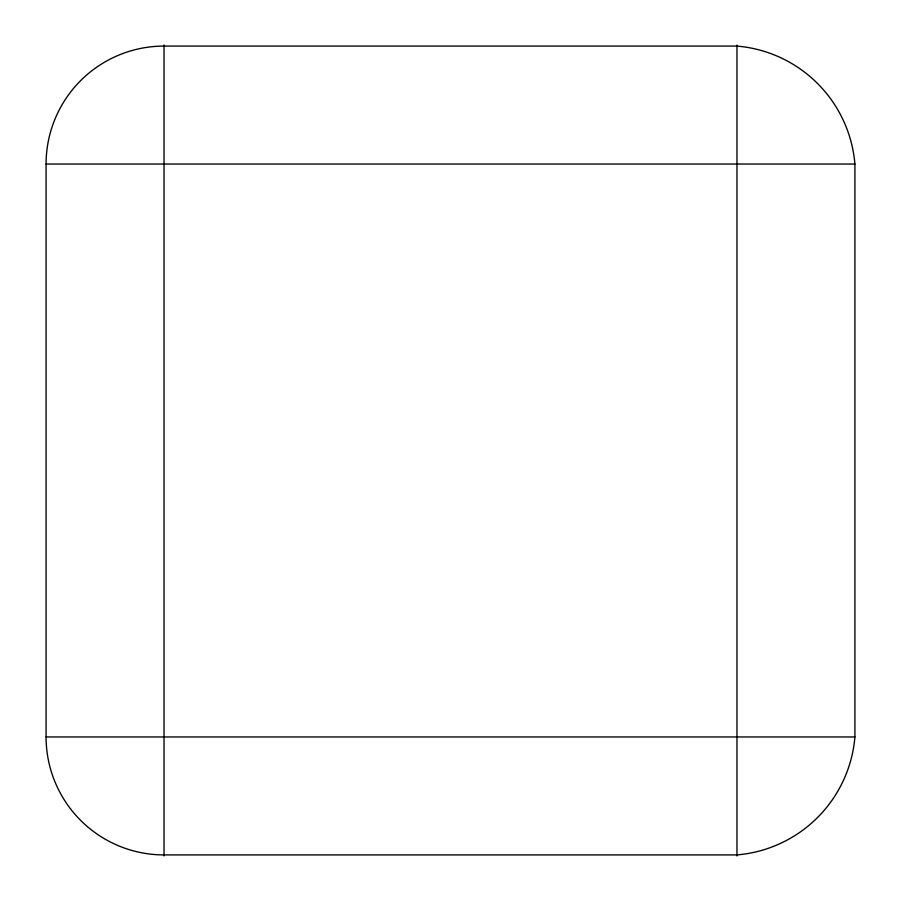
<?xml version="1.0" encoding="UTF-8"?>
<svg xmlns="http://www.w3.org/2000/svg" width="901" height="901" viewBox="0 0 901 901"><rect width="100%" height="100%" fill="white"/><g stroke="black" fill="none" stroke-linecap="round" stroke-linejoin="round"><path stroke-width="1.35" d="M46.086 164.038L854.914 164.038L854.914 736.962A129.203 129.203 0 0 1 736.962 854.914L164.038 854.914A117.952 117.952 0 0 1 46.086 736.962L46.086 164.038A117.952 117.952 0 0 1 164.038 46.086L736.962 46.086A129.203 129.203 0 0 1 854.914 164.038M46.086 736.962L854.914 736.962M736.962 45.05L736.962 855.95M164.038 45.05L164.038 855.95"/></g></svg>
